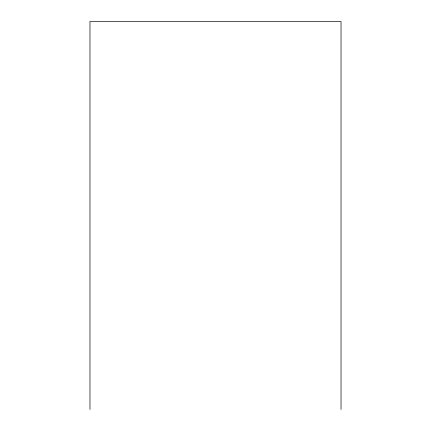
<?xml version="1.0" encoding="UTF-8"?>
<svg xmlns="http://www.w3.org/2000/svg" width="431" height="431" viewBox="0 0 431 431"><rect width="100%" height="100%" fill="white"/><g stroke="black" fill="none" stroke-linecap="round" stroke-linejoin="round"><path stroke-width="0.65" d="M341.029 409.45L341.029 21.55L89.971 21.55L89.971 409.45"/></g></svg>
